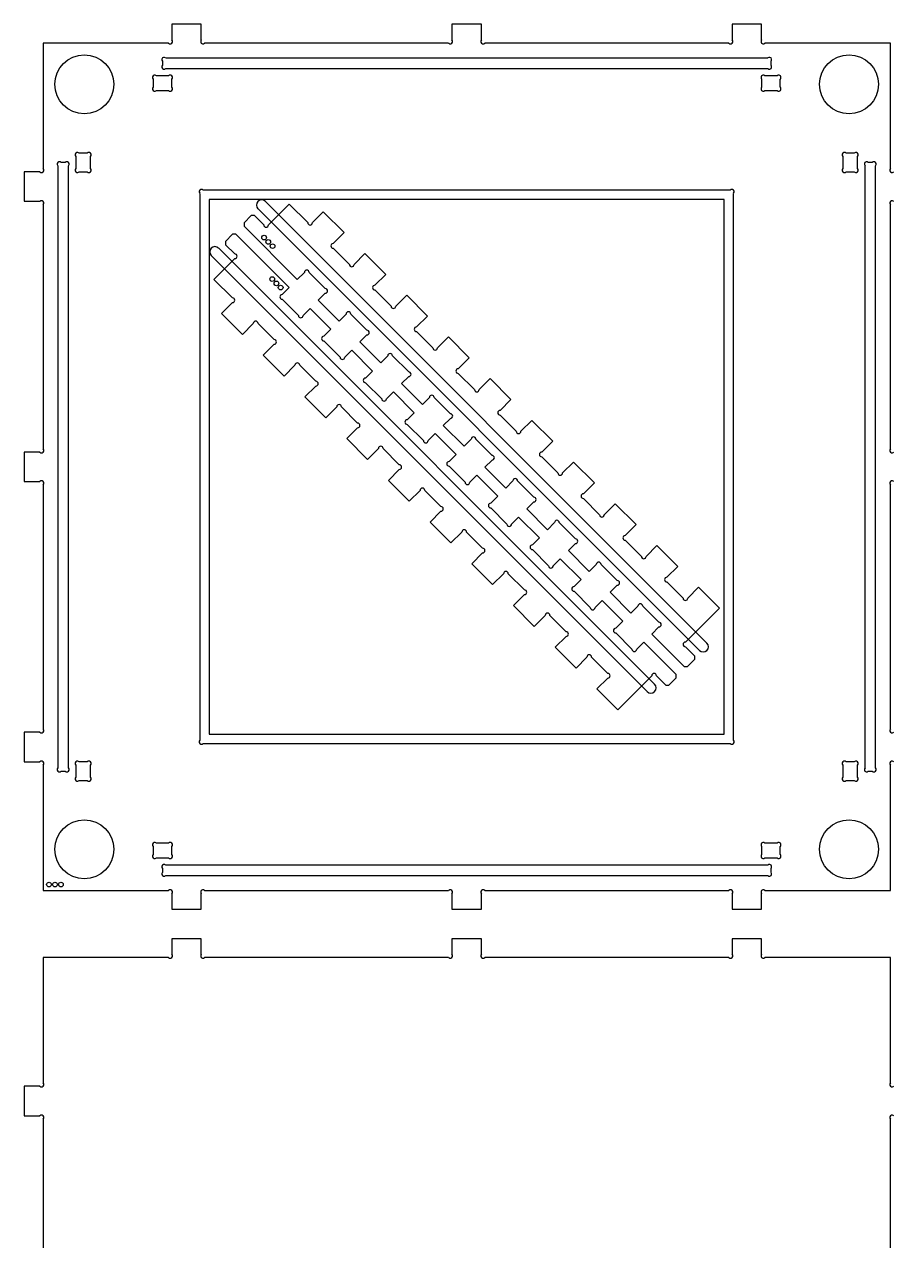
# Model space of a CAD drawing. Header units: inches. Extents: x 6 to 175, y 10 to 382.
# Drawn here: x 6.4 to 99.2, y 244.2 to 374.1 of the extents above; entities that cross this region are included whole.
import ezdxf

# ---------------------------------------------------------------- set-up
doc = ezdxf.new("R2010")
doc.units = ezdxf.units.IN
doc.header["$LTSCALE"] = 8
doc.header["$MEASUREMENT"] = 0

msp = doc.modelspace()

# ---------------------------------------------------------------- linework, layer by layer
at = {"color": 7, "linetype": 'Continuous', "lineweight": 25}
for p, q in [((22.11, 374.07), (22.11, 372.42)), ((25.26, 374.07), (22.11, 374.07)), ((25.26, 372.42), (25.26, 374.07)), ((52.03, 374.07), (52.03, 372.42)), ((55.18, 374.07), (52.03, 374.07)), ((55.18, 372.42), (55.18, 374.07)), ((85.1, 374.07), (81.95, 374.07)), ((81.95, 374.07), (81.95, 372.42)), ((85.1, 372.42), (85.1, 374.07)), ((8.36, 372.07), (8.36, 358.67)), ((21.76, 372.07), (8.36, 372.07)), ((51.68, 372.07), (25.62, 372.07)), ((81.6, 372.07), (55.54, 372.07)), ((98.85, 372.07), (85.46, 372.07)), ((98.85, 358.67), (98.85, 372.07)), ((85.75, 370.47), (21.46, 370.47)), ((21.11, 370.12), (21.11, 369.71)), ((21.46, 369.35), (85.75, 369.35)), ((86.11, 369.71), (86.11, 370.12)), ((20.11, 368.22), (20.11, 367.35)), ((21.76, 368.57), (20.47, 368.57)), ((22.11, 367.35), (22.11, 368.22)), ((85.1, 368.22), (85.1, 367.35)), ((86.75, 368.57), (85.46, 368.57)), ((87.1, 367.35), (87.1, 368.22)), ((20.47, 367), (21.76, 367)), ((85.46, 367), (86.75, 367)), ((11.86, 359.96), (11.86, 358.67)), ((13.08, 360.32), (12.21, 360.32)), ((13.43, 358.67), (13.43, 359.96)), ((93.79, 359.96), (93.79, 358.67)), ((95.01, 360.32), (94.14, 360.32)), ((95.36, 358.67), (95.36, 359.96)), ((9.96, 358.97), (9.96, 294.68)), ((10.72, 359.32), (10.31, 359.32)), ((11.08, 294.68), (11.08, 358.97)), ((96.14, 358.97), (96.14, 294.68)), ((96.91, 359.32), (96.49, 359.32)), ((97.26, 294.68), (97.26, 358.97)), ((6.36, 358.32), (6.36, 355.17)), ((8.01, 358.32), (6.36, 358.32)), ((12.21, 358.32), (13.08, 358.32)), ((94.14, 358.32), (95.01, 358.32)), ((25.11, 356.02), (25.11, 297.63)), ((81.75, 356.37), (25.46, 356.37)), ((82.11, 297.63), (82.11, 356.02)), ((6.36, 355.17), (8.01, 355.17)), ((8.36, 354.82), (8.36, 328.75)), ((26.11, 355.37), (26.11, 298.27)), ((81.11, 355.37), (26.11, 355.37)), ((32.43, 352.65), (34.65, 354.87)), ((34.65, 354.87), (36.63, 352.89)), ((81.11, 298.27), (81.11, 355.37)), ((98.85, 328.75), (98.85, 354.82)), ((29.83, 352.88), (30.59, 353.64)), ((30.94, 353.64), (30.59, 353.64)), ((30.94, 353.64), (31.93, 352.65)), ((37.13, 352.89), (38.29, 354.06)), ((38.29, 354.06), (40.52, 351.83)), ((29.83, 352.88), (29.83, 352.52)), ((35.52, 346.83), (29.83, 352.52)), ((28.6, 351.65), (27.84, 350.89)), ((27.84, 350.89), (27.84, 350.54)), ((28.96, 351.65), (28.6, 351.65)), ((34.65, 345.96), (28.96, 351.65)), ((40.52, 351.83), (39.35, 350.66)), ((27.84, 350.54), (28.83, 349.55)), ((39.35, 350.16), (41.08, 348.44)), ((41.58, 348.44), (42.74, 349.6)), ((42.74, 349.6), (44.97, 347.37)), ((28.83, 349.05), (26.61, 346.83)), ((26.61, 346.83), (28.59, 344.86)), ((36.27, 347.58), (35.52, 346.83)), ((38.5, 345.85), (36.77, 347.58)), ((44.97, 347.37), (43.81, 346.21)), ((33.9, 345.21), (34.65, 345.96)), ((43.81, 345.71), (45.53, 343.98)), ((28.59, 344.36), (27.43, 343.19)), ((35.63, 342.98), (33.9, 344.71)), ((37.75, 344.6), (38.5, 345.35)), ((39.97, 342.38), (37.75, 344.6)), ((46.03, 343.98), (47.2, 345.15)), ((47.2, 345.15), (49.42, 342.92)), ((27.43, 343.19), (29.65, 340.96)), ((36.88, 343.73), (36.13, 342.98)), ((39.1, 341.51), (36.88, 343.73)), ((40.72, 343.13), (39.97, 342.38)), ((42.95, 341.4), (41.22, 343.13)), ((49.42, 342.92), (48.26, 341.76)), ((29.65, 340.96), (30.82, 342.13)), ((31.32, 342.13), (33.04, 340.4)), ((38.35, 340.76), (39.1, 341.51)), ((42.2, 340.15), (42.95, 340.9)), ((48.26, 341.26), (49.99, 339.53)), ((50.49, 339.53), (51.65, 340.69)), ((51.65, 340.69), (53.88, 338.47)), ((33.04, 339.9), (31.88, 338.74)), ((40.08, 338.53), (38.35, 340.26)), ((41.33, 339.28), (40.58, 338.53)), ((43.56, 337.05), (41.33, 339.28)), ((44.43, 337.92), (42.2, 340.15)), ((31.88, 338.74), (34.11, 336.51)), ((34.11, 336.51), (35.27, 337.67)), ((35.77, 337.67), (37.5, 335.95)), ((45.18, 338.67), (44.43, 337.92)), ((47.41, 336.95), (45.68, 338.67)), ((53.88, 338.47), (52.71, 337.3)), ((42.81, 336.3), (43.56, 337.05)), ((46.66, 335.7), (47.41, 336.45)), ((52.71, 336.8), (54.44, 335.07)), ((37.5, 335.45), (36.33, 334.28)), ((44.53, 334.08), (42.81, 335.8)), ((48.88, 333.47), (46.66, 335.7)), ((54.94, 335.07), (56.11, 336.24)), ((56.11, 336.24), (58.33, 334.01)), ((36.33, 334.28), (38.56, 332.06)), ((45.78, 334.83), (45.03, 334.08)), ((48.01, 332.6), (45.78, 334.83)), ((49.63, 334.22), (48.88, 333.47)), ((51.86, 332.49), (50.13, 334.22)), ((58.33, 334.01), (57.17, 332.85)), ((38.56, 332.06), (39.73, 333.22)), ((40.23, 333.22), (41.95, 331.49)), ((47.26, 331.85), (48.01, 332.6)), ((48.99, 329.62), (47.26, 331.35)), ((51.11, 331.24), (51.86, 331.99)), ((53.34, 329.01), (51.11, 331.24)), ((57.17, 332.35), (58.9, 330.62)), ((59.4, 330.62), (60.56, 331.78)), ((60.56, 331.78), (62.79, 329.56)), ((41.95, 330.99), (40.79, 329.83)), ((50.24, 330.37), (49.49, 329.62)), ((52.47, 328.14), (50.24, 330.37)), ((40.79, 329.83), (43.02, 327.6)), ((43.02, 327.6), (44.18, 328.77)), ((44.68, 328.77), (46.41, 327.04)), ((54.09, 329.76), (53.34, 329.01)), ((56.31, 328.04), (54.59, 329.76)), ((62.79, 329.56), (61.62, 328.39)), ((6.36, 328.4), (6.36, 325.25)), ((8.01, 328.4), (6.36, 328.4)), ((51.72, 327.39), (52.47, 328.14)), ((55.56, 326.79), (56.31, 327.54)), ((61.62, 327.89), (63.35, 326.17)), ((63.85, 326.17), (65.01, 327.33)), ((65.01, 327.33), (67.24, 325.1)), ((46.41, 326.54), (45.24, 325.37)), ((53.44, 325.17), (51.72, 326.89)), ((57.79, 324.56), (55.56, 326.79)), ((6.36, 325.25), (8.01, 325.25)), ((8.36, 324.89), (8.36, 298.83)), ((45.24, 325.37), (47.47, 323.15)), ((54.69, 325.92), (53.94, 325.17)), ((56.92, 323.69), (54.69, 325.92)), ((58.54, 325.31), (57.79, 324.56)), ((60.77, 323.58), (59.04, 325.31)), ((67.24, 325.1), (66.08, 323.94)), ((98.85, 298.83), (98.85, 324.89)), ((47.47, 323.15), (48.63, 324.31)), ((49.13, 324.31), (50.86, 322.58)), ((56.17, 322.94), (56.92, 323.69)), ((66.08, 323.44), (67.8, 321.71)), ((50.86, 322.08), (49.7, 320.92)), ((57.9, 320.71), (56.17, 322.44)), ((60.02, 322.33), (60.77, 323.08)), ((62.24, 320.11), (60.02, 322.33)), ((68.3, 321.71), (69.47, 322.88)), ((69.47, 322.88), (71.7, 320.65)), ((49.7, 320.92), (51.92, 318.69)), ((59.15, 321.46), (58.4, 320.71)), ((61.37, 319.24), (59.15, 321.46)), ((62.99, 320.86), (62.24, 320.11)), ((65.22, 319.13), (63.49, 320.86)), ((51.92, 318.69), (53.09, 319.86)), ((53.59, 319.86), (55.31, 318.13)), ((71.7, 320.65), (70.53, 319.48)), ((60.62, 318.49), (61.37, 319.24)), ((64.47, 317.88), (65.22, 318.63)), ((70.53, 318.98), (72.26, 317.26)), ((72.76, 317.26), (73.92, 318.42)), ((73.92, 318.42), (76.15, 316.19)), ((55.31, 317.63), (54.15, 316.47)), ((62.35, 316.26), (60.62, 317.99)), ((63.6, 317.01), (62.85, 316.26)), ((65.83, 314.78), (63.6, 317.01)), ((66.7, 315.65), (64.47, 317.88)), ((54.15, 316.47), (56.38, 314.24)), ((67.45, 316.4), (66.7, 315.65)), ((69.68, 314.68), (67.95, 316.4)), ((76.15, 316.19), (74.99, 315.03)), ((56.38, 314.24), (57.54, 315.4)), ((58.04, 315.4), (59.77, 313.68)), ((65.08, 314.03), (65.83, 314.78)), ((74.99, 314.53), (76.71, 312.8)), ((59.77, 313.18), (58.6, 312.01)), ((66.81, 311.8), (65.08, 313.53)), ((68.93, 313.43), (69.68, 314.18)), ((71.15, 311.2), (68.93, 313.43)), ((77.21, 312.8), (78.38, 313.97)), ((78.38, 313.97), (80.6, 311.74)), ((58.6, 312.01), (60.83, 309.79)), ((68.06, 312.55), (67.31, 311.8)), ((70.28, 310.33), (68.06, 312.55)), ((71.9, 311.95), (71.15, 311.2)), ((74.13, 310.22), (72.4, 311.95)), ((80.6, 311.74), (76.97, 308.11)), ((60.83, 309.79), (62, 310.95)), ((62.5, 310.95), (64.22, 309.22)), ((69.53, 309.58), (70.28, 310.33)), ((73.38, 308.97), (74.13, 309.72)), ((64.22, 308.72), (63.06, 307.56)), ((71.26, 307.35), (69.53, 309.08)), ((72.51, 308.1), (71.76, 307.35)), ((75.97, 304.64), (72.51, 308.1)), ((76.84, 305.51), (73.38, 308.97)), ((63.06, 307.56), (65.29, 305.33)), ((65.29, 305.33), (66.45, 306.5)), ((66.95, 306.5), (68.68, 304.77)), ((76.97, 307.61), (77.96, 306.62)), ((77.96, 306.27), (77.96, 306.62)), ((76.84, 305.51), (77.2, 305.51)), ((77.96, 306.27), (77.2, 305.51)), ((68.68, 304.27), (67.51, 303.1)), ((69.74, 300.88), (73.37, 304.51)), ((73.87, 304.51), (74.86, 303.52)), ((75.21, 303.52), (75.97, 304.28)), ((75.97, 304.28), (75.97, 304.64)), ((67.51, 303.1), (69.74, 300.88)), ((74.86, 303.52), (75.21, 303.52)), ((6.36, 298.48), (6.36, 295.33)), ((8.01, 298.48), (6.36, 298.48)), ((26.11, 298.27), (81.11, 298.27)), ((25.46, 297.27), (81.75, 297.27)), ((6.36, 295.33), (8.01, 295.33)), ((8.36, 294.97), (8.36, 281.58)), ((11.86, 294.97), (11.86, 293.68)), ((13.08, 295.33), (12.21, 295.33)), ((13.43, 293.68), (13.43, 294.97)), ((93.79, 294.97), (93.79, 293.68)), ((95.01, 295.33), (94.14, 295.33)), ((95.36, 293.68), (95.36, 294.97)), ((98.85, 281.58), (98.85, 294.97)), ((10.31, 294.32), (10.72, 294.32)), ((96.49, 294.32), (96.91, 294.32)), ((12.21, 293.33), (13.08, 293.33)), ((94.14, 293.33), (95.01, 293.33)), ((20.11, 286.29), (20.11, 285.42)), ((21.76, 286.65), (20.47, 286.65)), ((22.11, 285.42), (22.11, 286.29)), ((85.1, 286.29), (85.1, 285.42)), ((86.75, 286.65), (85.46, 286.65)), ((87.1, 285.42), (87.1, 286.29)), ((20.47, 285.07), (21.76, 285.07)), ((85.46, 285.07), (86.75, 285.07)), ((21.11, 283.94), (21.11, 283.52)), ((85.75, 284.29), (21.46, 284.29)), ((21.46, 283.17), (85.75, 283.17)), ((86.11, 283.52), (86.11, 283.94)), ((8.36, 281.58), (21.76, 281.58)), ((22.11, 281.23), (22.11, 279.58)), ((25.26, 279.58), (25.26, 281.23)), ((25.62, 281.58), (51.68, 281.58)), ((52.03, 281.23), (52.03, 279.58)), ((55.18, 279.58), (55.18, 281.23)), ((55.54, 281.58), (81.6, 281.58)), ((81.95, 281.23), (81.95, 279.58)), ((85.1, 279.58), (85.1, 281.23)), ((85.46, 281.58), (98.85, 281.58)), ((22.11, 279.58), (25.26, 279.58)), ((52.03, 279.58), (55.18, 279.58)), ((81.95, 279.58), (85.1, 279.58)), ((25.26, 276.43), (22.11, 276.43)), ((22.11, 276.43), (22.11, 274.78)), ((25.26, 274.78), (25.26, 276.43)), ((55.18, 276.43), (52.03, 276.43)), ((52.03, 276.43), (52.03, 274.78)), ((55.18, 274.78), (55.18, 276.43)), ((85.1, 276.43), (81.95, 276.43)), ((81.95, 276.43), (81.95, 274.78)), ((85.1, 274.78), (85.1, 276.43)), ((21.76, 274.43), (8.36, 274.43)), ((8.36, 274.43), (8.36, 261.03)), ((51.68, 274.43), (25.62, 274.43)), ((81.6, 274.43), (55.54, 274.43)), ((98.85, 274.43), (85.46, 274.43)), ((98.85, 261.03), (98.85, 274.43)), ((6.36, 260.68), (6.36, 257.53)), ((8.01, 260.68), (6.36, 260.68)), ((6.36, 257.53), (8.01, 257.53)), ((8.36, 257.18), (8.36, 231.11)), ((98.85, 231.11), (98.85, 257.18))]:
    msp.add_line(p, q, dxfattribs=at)
at = {"color": 7, "linetype": 'Continuous'}
for p, q in [((79.26, 308.01), (32.11, 355.16)), ((78.47, 307.21), (31.32, 354.36)), ((72.87, 302.82), (26.32, 349.37)), ((73.67, 303.61), (27.12, 350.17))]:
    msp.add_line(p, q, dxfattribs=at)
at = {"color": 7, "linetype": 'Continuous', "lineweight": 25}
for centre, radius in [((12.77, 367.66), 3.15), ((94.44, 367.66), 3.15), ((31.97, 351.29), 0.25), ((32.42, 350.83), 0.25), ((32.88, 350.38), 0.25), ((32.84, 346.87), 0.25), ((33.29, 346.41), 0.25), ((33.74, 345.96), 0.25), ((12.77, 285.99), 3.15), ((94.44, 285.99), 3.15), ((9, 282.22), 0.25), ((9.64, 282.22), 0.25), ((10.28, 282.22), 0.25)]:
    msp.add_circle(centre, radius, dxfattribs=at)
for centre, start, end in [((21.94, 372.24), 224.7488, 45.2512), ((25.44, 372.24), 134.7488, 315.2512), ((51.86, 372.24), 224.7488, 45.2512), ((55.36, 372.24), 134.7488, 315.2512), ((81.78, 372.24), 224.7488, 45.2512), ((85.28, 372.24), 134.7488, 315.2512), ((21.28, 370.3), 44.7488, 225.2512), ((85.93, 370.3), 314.7488, 135.2512), ((21.28, 369.53), 134.7488, 315.2512), ((85.93, 369.53), 224.7488, 45.2512), ((20.29, 368.4), 44.7488, 225.2512), ((21.94, 368.4), 314.7488, 135.2512), ((85.28, 368.4), 44.7488, 225.2512), ((86.93, 368.4), 314.7488, 135.2512), ((20.29, 367.18), 134.7488, 315.2512), ((21.94, 367.18), 224.7488, 45.2512), ((85.28, 367.18), 134.7488, 315.2512), ((86.93, 367.18), 224.7488, 45.2512), ((12.03, 360.14), 44.7488, 225.2512), ((13.26, 360.14), 314.7488, 135.2512), ((93.96, 360.14), 44.7488, 225.2512), ((95.18, 360.14), 314.7488, 135.2512), ((8.19, 358.49), 224.7488, 45.2512), ((10.13, 359.15), 44.7488, 225.2512), ((10.9, 359.15), 314.7488, 135.2512), ((12.03, 358.49), 134.7488, 315.2512), ((13.26, 358.49), 224.7488, 45.2512), ((93.96, 358.49), 134.7488, 315.2512), ((95.18, 358.49), 224.7488, 45.2512), ((96.32, 359.15), 44.7488, 225.2512), ((97.08, 359.15), 314.7488, 135.2512), ((99.03, 358.49), 134.7488, 315.2512), ((25.28, 356.2), 44.7488, 225.2512), ((81.93, 356.2), 314.7488, 135.2512), ((8.19, 354.99), 314.7488, 135.2512), ((99.03, 354.99), 44.7488, 225.2512), ((32.18, 352.65), 180, 360), ((36.88, 352.89), 180, 360), ((39.35, 350.41), 90, 270), ((28.83, 349.3), 270, 90), ((41.33, 348.44), 180, 360), ((36.52, 347.58), 360, 180), ((38.5, 345.6), 270, 90), ((43.81, 345.96), 90, 270), ((28.59, 344.61), 270, 90), ((33.9, 344.96), 90, 270), ((35.88, 342.98), 180, 360), ((40.97, 343.13), 0, 180), ((45.78, 343.98), 180, 360), ((31.07, 342.13), 360, 180), ((48.26, 341.51), 90, 270), ((33.04, 340.15), 270, 90), ((38.35, 340.51), 90, 270), ((42.95, 341.15), 270, 90), ((50.24, 339.53), 180, 360), ((35.52, 337.67), 0, 180), ((40.33, 338.53), 180, 0), ((45.43, 338.67), 0, 180), ((47.41, 336.7), 270, 90), ((52.71, 337.05), 90, 270), ((37.5, 335.7), 270, 90), ((42.81, 336.05), 90, 270), ((54.69, 335.07), 180, 360), ((44.78, 334.08), 180, 0), ((49.88, 334.22), 0, 180), ((39.98, 333.22), 0, 180), ((51.86, 332.24), 270, 90), ((57.17, 332.6), 90, 270), ((41.95, 331.24), 270, 90), ((47.26, 331.6), 90, 270), ((54.34, 329.76), 0, 180), ((59.15, 330.62), 180, 360), ((8.19, 328.57), 224.7488, 45.2512), ((44.43, 328.77), 360, 180), ((49.24, 329.62), 180, 0), ((99.03, 328.57), 134.7488, 315.2512), ((51.72, 327.14), 90, 270), ((56.31, 327.79), 270, 90), ((61.62, 328.14), 90, 270), ((46.41, 326.79), 270, 90), ((63.6, 326.17), 180, 360), ((8.19, 325.07), 314.7488, 135.2512), ((53.69, 325.17), 180, 0), ((58.79, 325.31), 0, 180), ((99.03, 325.07), 44.7488, 225.2512), ((48.88, 324.31), 0, 180), ((60.77, 323.33), 270, 90), ((66.08, 323.69), 90, 270), ((50.86, 322.33), 270, 90), ((56.17, 322.69), 90, 270), ((63.24, 320.86), 0, 180), ((68.05, 321.71), 180, 360), ((53.34, 319.86), 360, 180), ((58.15, 320.71), 180, 0), ((70.53, 319.23), 90, 270), ((60.62, 318.24), 90, 270), ((65.22, 318.88), 270, 90), ((55.31, 317.88), 270, 90), ((72.51, 317.26), 180, 360), ((57.79, 315.4), 360, 180), ((62.6, 316.26), 180, 0), ((67.7, 316.4), 0, 180), ((69.68, 314.43), 270, 90), ((74.99, 314.78), 90, 270), ((59.77, 313.43), 270, 90), ((65.08, 313.78), 90, 270), ((67.06, 311.8), 180, 0), ((72.15, 311.95), 0, 180), ((76.96, 312.8), 180, 360), ((62.25, 310.95), 360, 180), ((64.22, 308.97), 270, 90), ((69.53, 309.33), 90, 270), ((74.13, 309.97), 270, 90), ((76.97, 307.86), 90, 270), ((66.7, 306.5), 360, 180), ((71.51, 307.35), 180, 0), ((68.68, 304.52), 270, 90), ((73.62, 304.51), 0, 180), ((8.19, 298.65), 224.7488, 45.2512), ((99.03, 298.65), 134.7488, 315.2512), ((25.28, 297.45), 134.7488, 315.2512), ((81.93, 297.45), 224.7488, 45.2512), ((8.19, 295.15), 314.7488, 135.2512), ((12.03, 295.15), 44.7488, 225.2512), ((13.26, 295.15), 314.7488, 135.2512), ((93.96, 295.15), 44.7488, 225.2512), ((95.18, 295.15), 314.7488, 135.2512), ((99.03, 295.15), 44.7488, 225.2512), ((10.13, 294.5), 134.7488, 315.2512), ((10.9, 294.5), 224.7488, 45.2512), ((12.03, 293.5), 134.7488, 315.2512), ((13.26, 293.5), 224.7488, 45.2512), ((93.96, 293.5), 134.7488, 315.2512), ((95.18, 293.5), 224.7488, 45.2512), ((96.32, 294.5), 134.7488, 315.2512), ((97.08, 294.5), 224.7488, 45.2512), ((20.29, 286.47), 44.7488, 225.2512), ((21.94, 286.47), 314.7488, 135.2512), ((85.28, 286.47), 44.7488, 225.2512), ((86.93, 286.47), 314.7488, 135.2512), ((20.29, 285.25), 134.7488, 315.2512), ((21.94, 285.25), 224.7488, 45.2512), ((85.28, 285.25), 134.7488, 315.2512), ((86.93, 285.25), 224.7488, 45.2512), ((21.28, 284.12), 44.7488, 225.2512), ((21.28, 283.35), 134.7488, 315.2512), ((85.93, 284.12), 314.7488, 135.2512), ((85.93, 283.35), 224.7488, 45.2512), ((21.94, 281.4), 314.7488, 135.2512), ((25.44, 281.4), 44.7488, 225.2512), ((51.86, 281.4), 314.7488, 135.2512), ((55.36, 281.4), 44.7488, 225.2512), ((81.78, 281.4), 314.7488, 135.2512), ((85.28, 281.4), 44.7488, 225.2512), ((21.94, 274.6), 224.7488, 45.2512), ((25.44, 274.6), 134.7488, 315.2512), ((51.86, 274.6), 224.7488, 45.2512), ((55.36, 274.6), 134.7488, 315.2512), ((81.78, 274.6), 224.7488, 45.2512), ((85.28, 274.6), 134.7488, 315.2512), ((8.19, 260.86), 224.7488, 45.2512), ((99.03, 260.86), 134.7488, 315.2512), ((8.19, 257.36), 314.7488, 135.2512), ((99.03, 257.36), 44.7488, 225.2512)]:
    msp.add_arc(centre, 0.25, start, end, dxfattribs=at)
at = {"color": 7, "linetype": 'Continuous'}
for centre, start, end in [((31.71, 354.76), 45, 225), ((26.72, 349.77), 45, 225), ((78.86, 307.61), 225, 45), ((73.27, 303.22), 225, 45)]:
    msp.add_arc(centre, 0.56, start, end, dxfattribs=at)

doc.saveas('drawing.dxf')
